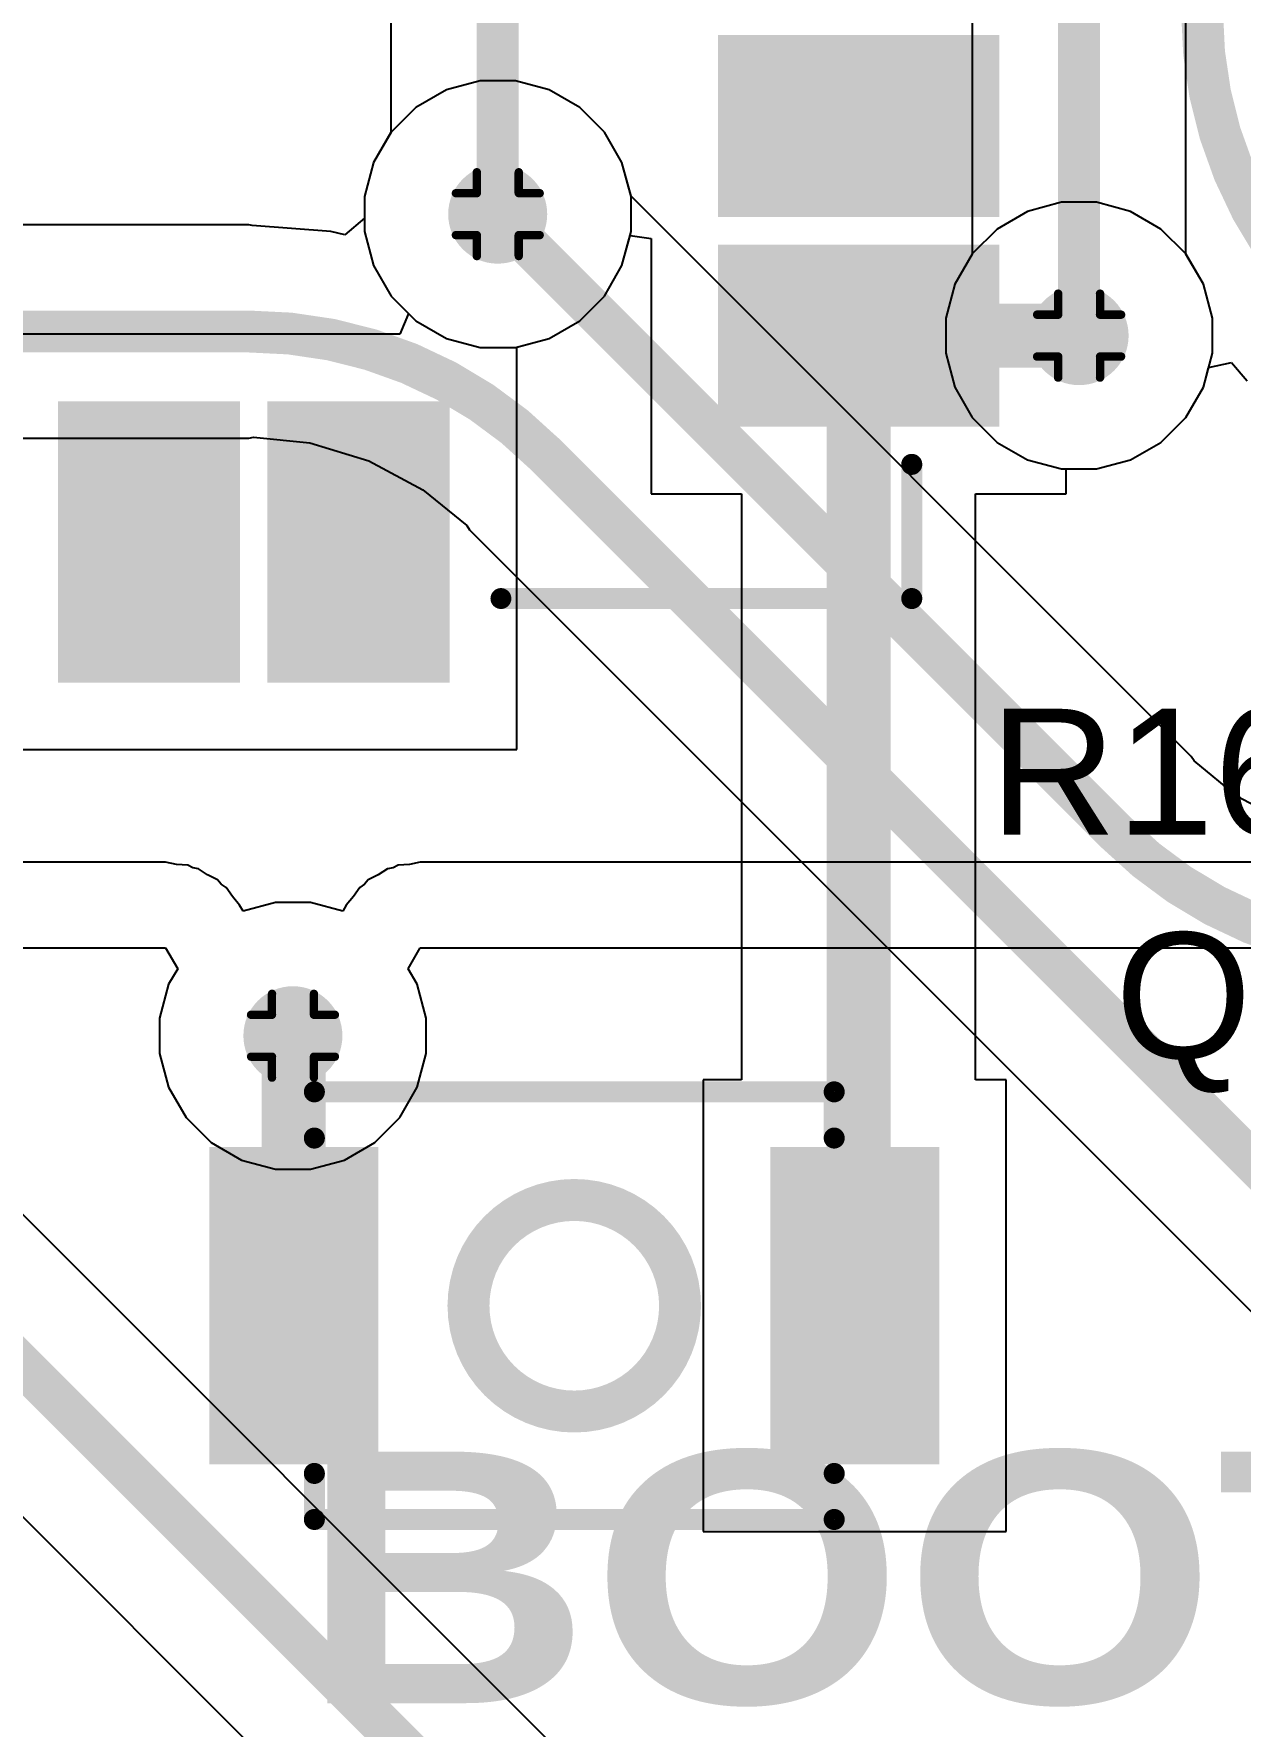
# Model space of a CAD drawing. Header units: inches. Extents: x -5 to 501, y -9 to 81.
# Drawn here: x 43.95 to 51.26, y 7.42 to 17.68 of the extents above; entities that cross this region are included whole.
import ezdxf

# ---------------------------------------------------------------- set-up
doc = ezdxf.new("R2010")
doc.units = ezdxf.units.IN
for name, color, linetype in [('Bottom Layer', 5, 'Continuous'), ('Drill Drawing', 1, 'Continuous'), ('Ground', 16, 'Continuous'), ('Power', 76, 'Continuous'), ('Top Layer', 1, 'Continuous'), ('Top Overlay', 2, 'Continuous'), ('Top Paste', 8, 'Continuous'), ('Top Solder', 216, 'Continuous'), ('Via Holes', 16, 'Continuous')]:
    doc.layers.add(name, color=color, linetype=linetype)
doc.styles.add('Arial', font='', dxfattribs={"height": 0.2})
doc.styles.add('Arial Black_Bold', font='', dxfattribs={"height": 0.2})
doc.styles.get('Arial').set_extended_font_data('Arial')
doc.styles.get('Arial Black_Bold').set_extended_font_data('Arial Black', bold=True)

msp = doc.modelspace()

# ---------------------------------------------------------------- hatches: boundary and pattern name
at = {"layer": 'Bottom Layer'}
h = msp.add_hatch(color=5, dxfattribs=at)
edge = h.paths.add_edge_path()
edge.add_arc((46.761, 16.586), 0.3, 0, 360)
h = msp.add_hatch(color=5, dxfattribs=at)
edge = h.paths.add_edge_path()
edge.add_arc((50.284, 15.85), 0.3, 0, 360)
h = msp.add_hatch(color=5, dxfattribs=at)
edge = h.paths.add_edge_path()
edge.add_arc((45.52, 11.608), 0.3, 0, 360)
at = {"layer": 'Ground'}
h = msp.add_hatch(color=16, dxfattribs=at)
edge = h.paths.add_edge_path()
edge.add_arc((46.761, 16.586), 0.3, 0, 360)
h = msp.add_hatch(color=16, dxfattribs=at)
edge = h.paths.add_edge_path()
edge.add_arc((50.284, 15.85), 0.3, 0, 360)
h = msp.add_hatch(color=16, dxfattribs=at)
edge = h.paths.add_edge_path()
edge.add_arc((45.52, 11.608), 0.3, 0, 360)
at = {"layer": 'Power'}
h = msp.add_hatch(color=76, dxfattribs=at)
edge = h.paths.add_edge_path()
edge.add_arc((46.761, 16.586), 0.3, 0, 360)
h = msp.add_hatch(color=76, dxfattribs=at)
edge = h.paths.add_edge_path()
edge.add_arc((50.284, 15.85), 0.3, 0, 360)
h = msp.add_hatch(color=76, dxfattribs=at)
edge = h.paths.add_edge_path()
edge.add_arc((45.52, 11.608), 0.3, 0, 360)
at = {"layer": 'Top Layer'}
for points in [[(48.198, 17.57), (49.698, 17.57), (49.698, 16.67), (48.198, 16.67)], [(48.198, 16.3), (49.698, 16.3), (49.698, 15.4), (48.198, 15.4)], [(44.198, 13.85), (44.198, 15.35), (45.098, 15.35), (45.098, 13.85)], [(45.468, 13.85), (45.468, 15.35), (46.368, 15.35), (46.368, 13.85)], [(45.115, 10.832), (45.935, 10.832), (45.935, 9.112), (45.115, 9.112)], [(48.515, 10.832), (49.335, 10.832), (49.335, 9.112), (48.515, 9.112)]]:
    msp.add_hatch(color=1, dxfattribs=at).paths.add_polyline_path(points)
h = msp.add_hatch(color=1, dxfattribs=at)
edge = h.paths.add_edge_path()
edge.add_arc((46.761, 16.586), 0.3, 0, 360)
h = msp.add_hatch(color=1, dxfattribs=at)
edge = h.paths.add_edge_path()
edge.add_arc((50.284, 15.85), 0.3, 0, 360)
h = msp.add_hatch(color=1, dxfattribs=at)
edge = h.paths.add_edge_path()
edge.add_arc((45.52, 11.608), 0.3, 0, 360)
at = {"layer": 'Top Paste'}
for points in [[(48.198, 17.57), (49.698, 17.57), (49.698, 16.67), (48.198, 16.67)], [(48.198, 16.3), (49.698, 16.3), (49.698, 15.4), (48.198, 15.4)], [(44.198, 13.85), (44.198, 15.35), (45.098, 15.35), (45.098, 13.85)], [(45.468, 13.85), (45.468, 15.35), (46.368, 15.35), (46.368, 13.85)], [(45.115, 10.832), (45.935, 10.832), (45.935, 9.112), (45.115, 9.112)], [(48.515, 10.832), (49.335, 10.832), (49.335, 9.112), (48.515, 9.112)]]:
    msp.add_hatch(color=8, dxfattribs=at).paths.add_polyline_path(points)
at = {"layer": 'Top Solder'}
for points in [[(48.096, 17.671), (49.8, 17.671), (49.8, 16.568), (48.096, 16.568)], [(48.096, 16.401), (49.8, 16.401), (49.8, 15.298), (48.096, 15.298)], [(44.096, 13.748), (44.096, 15.451), (45.2, 15.451), (45.2, 13.748)], [(45.366, 13.748), (45.366, 15.451), (46.47, 15.451), (46.47, 13.748)], [(45.013, 10.934), (46.037, 10.934), (46.037, 9.011), (45.013, 9.011)], [(48.413, 10.934), (49.437, 10.934), (49.437, 9.011), (48.413, 9.011)]]:
    msp.add_hatch(color=216, dxfattribs=at).paths.add_polyline_path(points)
at = {"layer": 'Via Holes'}
h = msp.add_hatch(color=7, dxfattribs=at)
edge = h.paths.add_edge_path()
edge.add_arc((46.761, 16.586), 0.15, 0, 360)
h = msp.add_hatch(color=7, dxfattribs=at)
edge = h.paths.add_edge_path()
edge.add_arc((50.284, 15.85), 0.15, 0, 360)
h = msp.add_hatch(color=7, dxfattribs=at)
edge = h.paths.add_edge_path()
edge.add_arc((45.52, 11.608), 0.15, 0, 360)

# ---------------------------------------------------------------- linework, layer by layer
at = {"layer": 'Bottom Layer'}
for p, q in [((49.636, 20.296), (49.636, 16.344)), ((50.931, 16.344), (50.931, 20.296)), ((46.45, 17.339), (46.265, 17.233)), ((46.655, 17.394), (46.45, 17.339)), ((46.868, 17.394), (46.655, 17.394)), ((47.073, 17.339), (46.868, 17.394)), ((47.258, 17.233), (47.073, 17.339)), ((46.265, 17.233), (46.115, 17.082)), ((47.408, 17.082), (47.258, 17.233)), ((46.115, 17.082), (46.008, 16.898)), ((47.514, 16.898), (47.408, 17.082)), ((46.008, 16.898), (45.953, 16.693)), ((47.569, 16.694), (47.514, 16.898)), ((45.953, 16.693), (45.953, 16.562)), ((50.964, 13.299), (47.569, 16.694)), ((45.252, 16.522), (40.108, 16.522)), ((45.274, 16.518), (45.252, 16.522)), ((45.75, 16.481), (45.274, 16.518)), ((45.953, 16.562), (45.834, 16.46)), ((45.834, 16.46), (45.75, 16.481)), ((49.636, 16.344), (49.531, 16.161)), ((51.037, 16.161), (50.931, 16.344)), ((49.531, 16.161), (49.476, 15.956)), ((51.092, 15.956), (51.037, 16.161)), ((49.476, 15.956), (49.476, 15.743)), ((51.092, 15.743), (51.092, 15.956)), ((49.476, 15.743), (49.531, 15.538)), ((51.037, 15.538), (51.092, 15.743)), ((49.531, 15.538), (49.637, 15.353)), ((50.93, 15.353), (51.037, 15.538)), ((49.637, 15.353), (49.788, 15.203)), ((50.78, 15.203), (50.93, 15.353)), ((33.286, 15.228), (45.252, 15.228)), ((45.252, 15.228), (45.282, 15.234)), ((45.282, 15.234), (45.623, 15.2)), ((45.623, 15.2), (45.98, 15.092)), ((49.788, 15.203), (49.972, 15.097)), ((50.596, 15.097), (50.78, 15.203)), ((45.98, 15.092), (46.308, 14.916)), ((49.972, 15.097), (50.178, 15.042)), ((50.39, 15.042), (50.596, 15.097)), ((50.178, 15.042), (50.39, 15.042)), ((46.308, 14.916), (46.573, 14.699)), ((46.573, 14.699), (46.59, 14.673)), ((46.59, 14.673), (57.036, 4.227)), ((50.981, 13.274), (50.964, 13.299)), ((51.246, 13.056), (50.981, 13.274)), ((51.575, 12.881), (51.246, 13.056)), ((49.265, 5.143), (42.553, 11.855)), ((41.726, 10.85), (48.35, 4.227))]:
    msp.add_line(p, q, dxfattribs=at)
for points in [[(50.284, 15.85, 0.254, 0.254, 0), (50.284, 20.296, 0.254, 0.254, 0)], [(46.761, 16.586, 0.254, 0.254, 0), (50.506, 12.841, 0.254, 0.254, 0)], [(32.791, 15.875, 0.254, 0.254, 0), (45.252, 15.875, 0.254, 0.254, 0)], [(45.252, 15.875, 0.254, 0.254, -0.198912), (47.048, 15.131, 0.254, 0.254, 0)], [(47.048, 15.131, 0.254, 0.254, 0), (57.494, 4.685, 0.254, 0.254, 0)], [(52.302, 12.097, 0.254, 0.254, -0.198912), (50.506, 12.841, 0.254, 0.254, 0)], [(42.095, 11.397, 0.254, 0.254, 0), (48.807, 4.685, 0.254, 0.254, 0)]]:
    msp.add_lwpolyline(points, format="xyseb", dxfattribs=at)
for points in [[(46.698, 16.586, 0.127, 0.127, 1), (46.825, 16.586, 0.127, 0.127, 1)], [(45.189, 15.875, 0.127, 0.127, 1), (45.316, 15.875, 0.127, 0.127, 1)], [(45.189, 15.875, 0.127, 0.127, 1), (45.316, 15.875, 0.127, 0.127, 1)], [(50.22, 15.85, 0.127, 0.127, 1), (50.347, 15.85, 0.127, 0.127, 1)], [(46.985, 15.131, 0.127, 0.127, 1), (47.112, 15.131, 0.127, 0.127, 1)], [(46.985, 15.131, 0.127, 0.127, 1), (47.112, 15.131, 0.127, 0.127, 1)], [(50.443, 12.841, 0.127, 0.127, 1), (50.57, 12.841, 0.127, 0.127, 1)], [(50.443, 12.841, 0.127, 0.127, 1), (50.57, 12.841, 0.127, 0.127, 1)]]:
    msp.add_lwpolyline(points, format="xyseb", close=True, dxfattribs=at)
at = {"layer": 'Drill Drawing'}
for points in [[(46.634, 16.713, 0.0508, 0.0508, 0), (46.634, 16.84, 0.0508, 0.0508, 0)], [(46.634, 16.84, 0.0508, 0.0508, 0), (46.888, 16.84, 0.0508, 0.0508, 0)], [(46.888, 16.713, 0.0508, 0.0508, 0), (46.888, 16.84, 0.0508, 0.0508, 0)], [(46.507, 16.459, 0.0508, 0.0508, 0), (46.507, 16.713, 0.0508, 0.0508, 0)], [(46.507, 16.713, 0.0508, 0.0508, 0), (46.634, 16.713, 0.0508, 0.0508, 0)], [(46.888, 16.713, 0.0508, 0.0508, 0), (47.015, 16.713, 0.0508, 0.0508, 0)], [(47.015, 16.459, 0.0508, 0.0508, 0), (47.015, 16.713, 0.0508, 0.0508, 0)], [(46.507, 16.459, 0.0508, 0.0508, 0), (46.634, 16.459, 0.0508, 0.0508, 0)], [(46.634, 16.332, 0.0508, 0.0508, 0), (46.634, 16.459, 0.0508, 0.0508, 0)], [(46.888, 16.459, 0.0508, 0.0508, 0), (47.015, 16.459, 0.0508, 0.0508, 0)], [(46.888, 16.332, 0.0508, 0.0508, 0), (46.888, 16.459, 0.0508, 0.0508, 0)], [(46.634, 16.332, 0.0508, 0.0508, 0), (46.888, 16.332, 0.0508, 0.0508, 0)], [(50.157, 15.977, 0.0508, 0.0508, 0), (50.157, 16.104, 0.0508, 0.0508, 0)], [(50.157, 16.104, 0.0508, 0.0508, 0), (50.411, 16.104, 0.0508, 0.0508, 0)], [(50.411, 15.977, 0.0508, 0.0508, 0), (50.411, 16.104, 0.0508, 0.0508, 0)], [(50.03, 15.723, 0.0508, 0.0508, 0), (50.03, 15.977, 0.0508, 0.0508, 0)], [(50.03, 15.977, 0.0508, 0.0508, 0), (50.157, 15.977, 0.0508, 0.0508, 0)], [(50.411, 15.977, 0.0508, 0.0508, 0), (50.538, 15.977, 0.0508, 0.0508, 0)], [(50.538, 15.723, 0.0508, 0.0508, 0), (50.538, 15.977, 0.0508, 0.0508, 0)], [(50.03, 15.723, 0.0508, 0.0508, 0), (50.157, 15.723, 0.0508, 0.0508, 0)], [(50.157, 15.596, 0.0508, 0.0508, 0), (50.157, 15.723, 0.0508, 0.0508, 0)], [(50.411, 15.723, 0.0508, 0.0508, 0), (50.538, 15.723, 0.0508, 0.0508, 0)], [(50.411, 15.596, 0.0508, 0.0508, 0), (50.411, 15.723, 0.0508, 0.0508, 0)], [(50.157, 15.596, 0.0508, 0.0508, 0), (50.411, 15.596, 0.0508, 0.0508, 0)], [(45.393, 11.735, 0.0508, 0.0508, 0), (45.393, 11.862, 0.0508, 0.0508, 0)], [(45.393, 11.862, 0.0508, 0.0508, 0), (45.647, 11.862, 0.0508, 0.0508, 0)], [(45.647, 11.735, 0.0508, 0.0508, 0), (45.647, 11.862, 0.0508, 0.0508, 0)], [(45.266, 11.481, 0.0508, 0.0508, 0), (45.266, 11.735, 0.0508, 0.0508, 0)], [(45.266, 11.735, 0.0508, 0.0508, 0), (45.393, 11.735, 0.0508, 0.0508, 0)], [(45.647, 11.735, 0.0508, 0.0508, 0), (45.774, 11.735, 0.0508, 0.0508, 0)], [(45.774, 11.481, 0.0508, 0.0508, 0), (45.774, 11.735, 0.0508, 0.0508, 0)], [(45.266, 11.481, 0.0508, 0.0508, 0), (45.393, 11.481, 0.0508, 0.0508, 0)], [(45.393, 11.354, 0.0508, 0.0508, 0), (45.393, 11.481, 0.0508, 0.0508, 0)], [(45.647, 11.481, 0.0508, 0.0508, 0), (45.774, 11.481, 0.0508, 0.0508, 0)], [(45.647, 11.354, 0.0508, 0.0508, 0), (45.647, 11.481, 0.0508, 0.0508, 0)], [(45.393, 11.354, 0.0508, 0.0508, 0), (45.647, 11.354, 0.0508, 0.0508, 0)]]:
    msp.add_lwpolyline(points, format="xyseb", dxfattribs=at)
for points in [[(46.622, 16.84, 0.0254, 0.0254, 1), (46.647, 16.84, 0.0254, 0.0254, 1)], [(46.622, 16.84, 0.0254, 0.0254, 1), (46.647, 16.84, 0.0254, 0.0254, 1)], [(46.876, 16.84, 0.0254, 0.0254, 1), (46.901, 16.84, 0.0254, 0.0254, 1)], [(46.876, 16.84, 0.0254, 0.0254, 1), (46.901, 16.84, 0.0254, 0.0254, 1)], [(46.495, 16.713, 0.0254, 0.0254, 1), (46.52, 16.713, 0.0254, 0.0254, 1)], [(46.495, 16.713, 0.0254, 0.0254, 1), (46.52, 16.713, 0.0254, 0.0254, 1)], [(46.622, 16.713, 0.0254, 0.0254, 1), (46.647, 16.713, 0.0254, 0.0254, 1)], [(46.622, 16.713, 0.0254, 0.0254, 1), (46.647, 16.713, 0.0254, 0.0254, 1)], [(46.876, 16.713, 0.0254, 0.0254, 1), (46.901, 16.713, 0.0254, 0.0254, 1)], [(46.876, 16.713, 0.0254, 0.0254, 1), (46.901, 16.713, 0.0254, 0.0254, 1)], [(47.003, 16.713, 0.0254, 0.0254, 1), (47.028, 16.713, 0.0254, 0.0254, 1)], [(47.003, 16.713, 0.0254, 0.0254, 1), (47.028, 16.713, 0.0254, 0.0254, 1)], [(46.495, 16.459, 0.0254, 0.0254, 1), (46.52, 16.459, 0.0254, 0.0254, 1)], [(46.495, 16.459, 0.0254, 0.0254, 1), (46.52, 16.459, 0.0254, 0.0254, 1)], [(46.622, 16.459, 0.0254, 0.0254, 1), (46.647, 16.459, 0.0254, 0.0254, 1)], [(46.622, 16.459, 0.0254, 0.0254, 1), (46.647, 16.459, 0.0254, 0.0254, 1)], [(46.876, 16.459, 0.0254, 0.0254, 1), (46.901, 16.459, 0.0254, 0.0254, 1)], [(46.876, 16.459, 0.0254, 0.0254, 1), (46.901, 16.459, 0.0254, 0.0254, 1)], [(47.003, 16.459, 0.0254, 0.0254, 1), (47.028, 16.459, 0.0254, 0.0254, 1)], [(47.003, 16.459, 0.0254, 0.0254, 1), (47.028, 16.459, 0.0254, 0.0254, 1)], [(46.622, 16.332, 0.0254, 0.0254, 1), (46.647, 16.332, 0.0254, 0.0254, 1)], [(46.622, 16.332, 0.0254, 0.0254, 1), (46.647, 16.332, 0.0254, 0.0254, 1)], [(46.876, 16.332, 0.0254, 0.0254, 1), (46.901, 16.332, 0.0254, 0.0254, 1)], [(46.876, 16.332, 0.0254, 0.0254, 1), (46.901, 16.332, 0.0254, 0.0254, 1)], [(50.144, 16.104, 0.0254, 0.0254, 1), (50.17, 16.104, 0.0254, 0.0254, 1)], [(50.144, 16.104, 0.0254, 0.0254, 1), (50.17, 16.104, 0.0254, 0.0254, 1)], [(50.398, 16.104, 0.0254, 0.0254, 1), (50.424, 16.104, 0.0254, 0.0254, 1)], [(50.398, 16.104, 0.0254, 0.0254, 1), (50.424, 16.104, 0.0254, 0.0254, 1)], [(50.017, 15.977, 0.0254, 0.0254, 1), (50.043, 15.977, 0.0254, 0.0254, 1)], [(50.017, 15.977, 0.0254, 0.0254, 1), (50.043, 15.977, 0.0254, 0.0254, 1)], [(50.144, 15.977, 0.0254, 0.0254, 1), (50.17, 15.977, 0.0254, 0.0254, 1)], [(50.144, 15.977, 0.0254, 0.0254, 1), (50.17, 15.977, 0.0254, 0.0254, 1)], [(50.398, 15.977, 0.0254, 0.0254, 1), (50.424, 15.977, 0.0254, 0.0254, 1)], [(50.398, 15.977, 0.0254, 0.0254, 1), (50.424, 15.977, 0.0254, 0.0254, 1)], [(50.525, 15.977, 0.0254, 0.0254, 1), (50.551, 15.977, 0.0254, 0.0254, 1)], [(50.525, 15.977, 0.0254, 0.0254, 1), (50.551, 15.977, 0.0254, 0.0254, 1)], [(50.017, 15.723, 0.0254, 0.0254, 1), (50.043, 15.723, 0.0254, 0.0254, 1)], [(50.017, 15.723, 0.0254, 0.0254, 1), (50.043, 15.723, 0.0254, 0.0254, 1)], [(50.144, 15.723, 0.0254, 0.0254, 1), (50.17, 15.723, 0.0254, 0.0254, 1)], [(50.144, 15.723, 0.0254, 0.0254, 1), (50.17, 15.723, 0.0254, 0.0254, 1)], [(50.398, 15.723, 0.0254, 0.0254, 1), (50.424, 15.723, 0.0254, 0.0254, 1)], [(50.398, 15.723, 0.0254, 0.0254, 1), (50.424, 15.723, 0.0254, 0.0254, 1)], [(50.525, 15.723, 0.0254, 0.0254, 1), (50.551, 15.723, 0.0254, 0.0254, 1)], [(50.525, 15.723, 0.0254, 0.0254, 1), (50.551, 15.723, 0.0254, 0.0254, 1)], [(50.144, 15.596, 0.0254, 0.0254, 1), (50.17, 15.596, 0.0254, 0.0254, 1)], [(50.144, 15.596, 0.0254, 0.0254, 1), (50.17, 15.596, 0.0254, 0.0254, 1)], [(50.398, 15.596, 0.0254, 0.0254, 1), (50.424, 15.596, 0.0254, 0.0254, 1)], [(50.398, 15.596, 0.0254, 0.0254, 1), (50.424, 15.596, 0.0254, 0.0254, 1)], [(45.381, 11.862, 0.0254, 0.0254, 1), (45.406, 11.862, 0.0254, 0.0254, 1)], [(45.381, 11.862, 0.0254, 0.0254, 1), (45.406, 11.862, 0.0254, 0.0254, 1)], [(45.635, 11.862, 0.0254, 0.0254, 1), (45.66, 11.862, 0.0254, 0.0254, 1)], [(45.635, 11.862, 0.0254, 0.0254, 1), (45.66, 11.862, 0.0254, 0.0254, 1)], [(45.254, 11.735, 0.0254, 0.0254, 1), (45.279, 11.735, 0.0254, 0.0254, 1)], [(45.254, 11.735, 0.0254, 0.0254, 1), (45.279, 11.735, 0.0254, 0.0254, 1)], [(45.381, 11.735, 0.0254, 0.0254, 1), (45.406, 11.735, 0.0254, 0.0254, 1)], [(45.381, 11.735, 0.0254, 0.0254, 1), (45.406, 11.735, 0.0254, 0.0254, 1)], [(45.635, 11.735, 0.0254, 0.0254, 1), (45.66, 11.735, 0.0254, 0.0254, 1)], [(45.635, 11.735, 0.0254, 0.0254, 1), (45.66, 11.735, 0.0254, 0.0254, 1)], [(45.762, 11.735, 0.0254, 0.0254, 1), (45.787, 11.735, 0.0254, 0.0254, 1)], [(45.762, 11.735, 0.0254, 0.0254, 1), (45.787, 11.735, 0.0254, 0.0254, 1)], [(45.254, 11.481, 0.0254, 0.0254, 1), (45.279, 11.481, 0.0254, 0.0254, 1)], [(45.254, 11.481, 0.0254, 0.0254, 1), (45.279, 11.481, 0.0254, 0.0254, 1)], [(45.381, 11.481, 0.0254, 0.0254, 1), (45.406, 11.481, 0.0254, 0.0254, 1)], [(45.381, 11.481, 0.0254, 0.0254, 1), (45.406, 11.481, 0.0254, 0.0254, 1)], [(45.635, 11.481, 0.0254, 0.0254, 1), (45.66, 11.481, 0.0254, 0.0254, 1)], [(45.635, 11.481, 0.0254, 0.0254, 1), (45.66, 11.481, 0.0254, 0.0254, 1)], [(45.762, 11.481, 0.0254, 0.0254, 1), (45.787, 11.481, 0.0254, 0.0254, 1)], [(45.762, 11.481, 0.0254, 0.0254, 1), (45.787, 11.481, 0.0254, 0.0254, 1)], [(45.381, 11.354, 0.0254, 0.0254, 1), (45.406, 11.354, 0.0254, 0.0254, 1)], [(45.381, 11.354, 0.0254, 0.0254, 1), (45.406, 11.354, 0.0254, 0.0254, 1)], [(45.635, 11.354, 0.0254, 0.0254, 1), (45.66, 11.354, 0.0254, 0.0254, 1)], [(45.635, 11.354, 0.0254, 0.0254, 1), (45.66, 11.354, 0.0254, 0.0254, 1)]]:
    msp.add_lwpolyline(points, format="xyseb", close=True, dxfattribs=at)
at = {"layer": 'Ground'}
for p, q in [((46.45, 17.339), (46.265, 17.233)), ((46.655, 17.394), (46.45, 17.339)), ((46.868, 17.394), (46.655, 17.394)), ((47.073, 17.339), (46.868, 17.394)), ((47.258, 17.233), (47.073, 17.339)), ((46.265, 17.233), (46.115, 17.082)), ((47.408, 17.082), (47.258, 17.233)), ((46.115, 17.082), (46.008, 16.898)), ((47.514, 16.898), (47.408, 17.082)), ((46.008, 16.898), (45.953, 16.693)), ((47.569, 16.693), (47.514, 16.898)), ((45.953, 16.693), (45.953, 16.48)), ((47.569, 16.48), (47.569, 16.693)), ((50.178, 16.658), (49.972, 16.603)), ((50.39, 16.658), (50.178, 16.658)), ((50.596, 16.603), (50.39, 16.658)), ((49.972, 16.603), (49.788, 16.496)), ((50.78, 16.496), (50.596, 16.603)), ((45.953, 16.48), (46.008, 16.274)), ((47.514, 16.274), (47.569, 16.48)), ((49.788, 16.496), (49.637, 16.346)), ((50.93, 16.346), (50.78, 16.496)), ((49.637, 16.346), (49.531, 16.161)), ((51.037, 16.161), (50.93, 16.346)), ((46.008, 16.274), (46.115, 16.09)), ((47.408, 16.09), (47.514, 16.274)), ((49.531, 16.161), (49.476, 15.956)), ((51.092, 15.956), (51.037, 16.161)), ((46.115, 16.09), (46.265, 15.94)), ((47.258, 15.94), (47.408, 16.09)), ((46.265, 15.94), (46.45, 15.833)), ((47.073, 15.833), (47.258, 15.94)), ((49.476, 15.956), (49.476, 15.743)), ((51.092, 15.743), (51.092, 15.956)), ((46.45, 15.833), (46.655, 15.778)), ((46.868, 15.778), (47.073, 15.833)), ((46.655, 15.778), (46.868, 15.778)), ((49.476, 15.743), (49.531, 15.538)), ((51.037, 15.538), (51.092, 15.743)), ((49.531, 15.538), (49.637, 15.353)), ((50.93, 15.353), (51.037, 15.538)), ((49.637, 15.353), (49.788, 15.203)), ((50.78, 15.203), (50.93, 15.353)), ((49.788, 15.203), (49.972, 15.097)), ((50.596, 15.097), (50.78, 15.203)), ((49.972, 15.097), (50.178, 15.042)), ((50.39, 15.042), (50.596, 15.097)), ((50.178, 15.042), (50.39, 15.042))]:
    msp.add_line(p, q, dxfattribs=at)
at = {"layer": 'Power'}
for p, q in [((46.45, 17.339), (46.265, 17.233)), ((46.655, 17.394), (46.45, 17.339)), ((46.868, 17.394), (46.655, 17.394)), ((47.073, 17.339), (46.868, 17.394)), ((47.258, 17.233), (47.073, 17.339)), ((46.265, 17.233), (46.115, 17.082)), ((47.408, 17.082), (47.258, 17.233)), ((46.115, 17.082), (46.008, 16.898)), ((47.514, 16.898), (47.408, 17.082)), ((46.008, 16.898), (45.953, 16.693)), ((47.569, 16.693), (47.514, 16.898)), ((45.953, 16.693), (45.953, 16.48)), ((47.569, 16.48), (47.569, 16.693)), ((50.178, 16.658), (49.972, 16.603)), ((50.39, 16.658), (50.178, 16.658)), ((50.596, 16.603), (50.39, 16.658)), ((49.972, 16.603), (49.788, 16.496)), ((50.78, 16.496), (50.596, 16.603)), ((45.953, 16.48), (46.008, 16.274)), ((47.514, 16.274), (47.569, 16.48)), ((49.788, 16.496), (49.637, 16.346)), ((50.93, 16.346), (50.78, 16.496)), ((49.637, 16.346), (49.531, 16.161)), ((51.037, 16.161), (50.93, 16.346)), ((46.008, 16.274), (46.115, 16.09)), ((47.408, 16.09), (47.514, 16.274)), ((49.531, 16.161), (49.476, 15.956)), ((51.092, 15.956), (51.037, 16.161)), ((46.115, 16.09), (46.265, 15.94)), ((47.258, 15.94), (47.408, 16.09)), ((46.265, 15.94), (46.45, 15.833)), ((47.073, 15.833), (47.258, 15.94)), ((49.476, 15.956), (49.476, 15.743)), ((51.092, 15.743), (51.092, 15.956)), ((46.45, 15.833), (46.655, 15.778)), ((46.868, 15.778), (47.073, 15.833)), ((46.655, 15.778), (46.868, 15.778)), ((49.476, 15.743), (49.531, 15.538)), ((51.037, 15.538), (51.092, 15.743)), ((49.531, 15.538), (49.637, 15.353)), ((50.93, 15.353), (51.037, 15.538)), ((49.637, 15.353), (49.788, 15.203)), ((50.78, 15.203), (50.93, 15.353)), ((49.788, 15.203), (49.972, 15.097)), ((50.596, 15.097), (50.78, 15.203)), ((49.972, 15.097), (50.178, 15.042)), ((50.39, 15.042), (50.596, 15.097)), ((50.178, 15.042), (50.39, 15.042)), ((44.749, 12.659), (37.232, 12.659)), ((44.815, 12.646), (44.749, 12.659)), ((44.883, 12.642), (44.815, 12.646)), ((44.913, 12.626), (44.883, 12.642)), ((44.947, 12.62), (44.913, 12.626)), ((45.003, 12.582), (44.947, 12.62)), ((46.094, 12.62), (46.037, 12.582)), ((46.127, 12.626), (46.094, 12.62)), ((46.158, 12.642), (46.127, 12.626)), ((46.226, 12.646), (46.158, 12.642)), ((46.292, 12.659), (46.226, 12.646)), ((60.668, 12.659), (46.292, 12.659)), ((45.064, 12.552), (45.003, 12.582)), ((45.086, 12.526), (45.064, 12.552)), ((45.115, 12.507), (45.086, 12.526)), ((45.954, 12.526), (45.926, 12.507)), ((45.977, 12.552), (45.954, 12.526)), ((46.037, 12.582), (45.977, 12.552)), ((45.153, 12.451), (45.115, 12.507)), ((45.197, 12.4), (45.153, 12.451)), ((45.414, 12.416), (45.218, 12.363)), ((45.627, 12.416), (45.414, 12.416)), ((45.822, 12.363), (45.627, 12.416)), ((45.888, 12.451), (45.843, 12.4)), ((45.926, 12.507), (45.888, 12.451)), ((45.218, 12.363), (45.197, 12.4)), ((45.843, 12.4), (45.822, 12.363)), ((37.232, 12.141), (44.749, 12.141)), ((44.749, 12.141), (44.822, 12.014)), ((46.219, 12.014), (46.292, 12.141)), ((46.292, 12.141), (60.668, 12.141)), ((44.822, 12.014), (44.767, 11.92)), ((46.273, 11.92), (46.219, 12.014)), ((44.767, 11.92), (44.712, 11.714)), ((46.328, 11.714), (46.273, 11.92)), ((44.712, 11.714), (44.712, 11.501)), ((46.328, 11.501), (46.328, 11.714)), ((44.712, 11.501), (44.767, 11.296)), ((46.273, 11.296), (46.328, 11.501)), ((44.767, 11.296), (44.874, 11.112)), ((46.167, 11.112), (46.273, 11.296)), ((44.874, 11.112), (45.024, 10.961)), ((46.016, 10.961), (46.167, 11.112)), ((45.024, 10.961), (45.208, 10.855)), ((45.832, 10.855), (46.016, 10.961)), ((45.208, 10.855), (45.414, 10.8)), ((45.414, 10.8), (45.627, 10.8)), ((45.627, 10.8), (45.832, 10.855))]:
    msp.add_line(p, q, dxfattribs=at)
at = {"layer": 'Top Layer'}
for p, q in [((46.114, 25.036), (46.114, 17.081)), ((46.114, 17.081), (46.008, 16.898)), ((46.008, 16.898), (45.953, 16.693)), ((45.953, 16.693), (45.953, 16.48)), ((45.953, 16.48), (46.008, 16.274)), ((47.514, 16.274), (47.563, 16.456)), ((47.563, 16.456), (47.69, 16.439)), ((47.69, 16.439), (47.69, 14.892)), ((46.008, 16.274), (46.115, 16.09)), ((47.408, 16.09), (47.514, 16.274)), ((46.115, 16.09), (46.22, 15.985)), ((47.258, 15.94), (47.408, 16.09)), ((46.22, 15.985), (46.168, 15.858)), ((47.073, 15.833), (47.258, 15.94)), ((46.168, 15.858), (34.8, 15.858)), ((46.876, 15.78), (47.073, 15.833)), ((46.876, 13.342), (46.876, 15.78)), ((51.037, 15.538), (51.068, 15.656)), ((51.068, 15.656), (51.208, 15.687)), ((51.208, 15.687), (51.302, 15.577)), ((50.93, 15.353), (51.037, 15.538)), ((50.78, 15.203), (50.93, 15.353)), ((50.596, 15.097), (50.78, 15.203)), ((50.39, 15.042), (50.596, 15.097)), ((50.206, 14.892), (50.206, 15.042)), ((50.206, 15.042), (50.39, 15.042)), ((47.69, 14.892), (48.239, 14.892)), ((48.239, 14.892), (48.239, 11.34)), ((49.657, 11.34), (49.657, 14.892)), ((49.657, 14.892), (50.206, 14.892)), ((36.467, 13.342), (46.876, 13.342)), ((48.239, 11.34), (48.007, 11.34)), ((48.007, 11.34), (48.007, 8.604)), ((49.843, 11.34), (49.657, 11.34)), ((49.843, 8.604), (49.843, 11.34)), ((48.007, 8.604), (49.843, 8.604))]:
    msp.add_line(p, q, dxfattribs=at)
for points in [[(46.761, 16.586, 0.254, 0.254, 0), (46.761, 25.036, 0.254, 0.254, 0)], [(51.773, 16.017, 0.254, 0.254, -0.198912), (51.029, 17.813, 0.254, 0.254, 0)], [(48.948, 9.972, 0.389, 0.389, 0), (48.948, 15.85, 0.389, 0.389, 0)], [(48.948, 15.85, 0.389, 0.389, 0), (50.284, 15.85, 0.389, 0.389, 0)], [(45.525, 9.972, 0.389, 0.389, 0), (45.525, 11.603, 0.389, 0.389, 0)], [(48.925, 9.972, 0.389, 0.389, 0), (48.948, 9.972, 0.389, 0.389, 0)]]:
    msp.add_lwpolyline(points, format="xyseb", dxfattribs=at)
for points in [[(46.698, 16.586, 0.127, 0.127, 1), (46.825, 16.586, 0.127, 0.127, 1)], [(48.851, 15.85, 0.195, 0.195, 1), (49.045, 15.85, 0.195, 0.195, 1)], [(48.851, 15.85, 0.195, 0.195, 1), (49.045, 15.85, 0.195, 0.195, 1)], [(50.187, 15.85, 0.195, 0.195, 1), (50.381, 15.85, 0.195, 0.195, 1)], [(45.428, 11.603, 0.195, 0.195, 1), (45.622, 11.603, 0.195, 0.195, 1)], [(45.428, 9.972, 0.195, 0.195, 1), (45.622, 9.972, 0.195, 0.195, 1)], [(48.828, 9.972, 0.195, 0.195, 1), (49.022, 9.972, 0.195, 0.195, 1)], [(48.851, 9.972, 0.195, 0.195, 1), (49.045, 9.972, 0.195, 0.195, 1)], [(48.851, 9.972, 0.195, 0.195, 1), (49.045, 9.972, 0.195, 0.195, 1)]]:
    msp.add_lwpolyline(points, format="xyseb", close=True, dxfattribs=at)
at = {"layer": 'Top Overlay'}
for points in [[(49.27, 14.257, 0.127, 0.127, 0), (49.27, 15.07, 0.127, 0.127, 0)], [(46.781, 14.257, 0.127, 0.127, 0), (49.27, 14.257, 0.127, 0.127, 0)], [(45.65, 10.988, 0.127, 0.127, 0), (45.65, 11.268, 0.127, 0.127, 0)], [(45.65, 11.268, 0.127, 0.127, 0), (48.8, 11.268, 0.127, 0.127, 0)], [(48.8, 10.988, 0.127, 0.127, 0), (48.8, 11.268, 0.127, 0.127, 0)], [(45.65, 8.677, 0.127, 0.127, 0), (45.65, 8.956, 0.127, 0.127, 0)], [(48.8, 8.677, 0.127, 0.127, 0), (48.8, 8.956, 0.127, 0.127, 0)], [(45.65, 8.677, 0.127, 0.127, 0), (48.8, 8.677, 0.127, 0.127, 0)]]:
    msp.add_lwpolyline(points, format="xyseb", dxfattribs=at)
for points in [[(49.238, 15.07, 0.0635, 0.0635, 1), (49.302, 15.07, 0.0635, 0.0635, 1)], [(46.749, 14.257, 0.0635, 0.0635, 1), (46.812, 14.257, 0.0635, 0.0635, 1)], [(49.238, 14.257, 0.0635, 0.0635, 1), (49.302, 14.257, 0.0635, 0.0635, 1)], [(49.238, 14.257, 0.0635, 0.0635, 1), (49.302, 14.257, 0.0635, 0.0635, 1)], [(45.618, 11.268, 0.0635, 0.0635, 1), (45.682, 11.268, 0.0635, 0.0635, 1)], [(45.618, 11.268, 0.0635, 0.0635, 1), (45.682, 11.268, 0.0635, 0.0635, 1)], [(48.768, 11.268, 0.0635, 0.0635, 1), (48.832, 11.268, 0.0635, 0.0635, 1)], [(48.768, 11.268, 0.0635, 0.0635, 1), (48.832, 11.268, 0.0635, 0.0635, 1)], [(45.618, 10.988, 0.0635, 0.0635, 1), (45.682, 10.988, 0.0635, 0.0635, 1)], [(48.768, 10.988, 0.0635, 0.0635, 1), (48.832, 10.988, 0.0635, 0.0635, 1)], [(47.866, 9.972, 0.254, 0.254, 1), (46.584, 9.972, 0.254, 0.254, 1)], [(46.52, 9.972, 0.127, 0.127, 1), (46.647, 9.972, 0.127, 0.127, 1)], [(47.803, 9.972, 0.127, 0.127, 1), (47.93, 9.972, 0.127, 0.127, 1)], [(45.618, 8.956, 0.0635, 0.0635, 1), (45.682, 8.956, 0.0635, 0.0635, 1)], [(48.768, 8.956, 0.0635, 0.0635, 1), (48.832, 8.956, 0.0635, 0.0635, 1)], [(45.618, 8.677, 0.0635, 0.0635, 1), (45.682, 8.677, 0.0635, 0.0635, 1)], [(45.618, 8.677, 0.0635, 0.0635, 1), (45.682, 8.677, 0.0635, 0.0635, 1)], [(48.768, 8.677, 0.0635, 0.0635, 1), (48.832, 8.677, 0.0635, 0.0635, 1)], [(48.768, 8.677, 0.0635, 0.0635, 1), (48.832, 8.677, 0.0635, 0.0635, 1)]]:
    msp.add_lwpolyline(points, format="xyseb", close=True, dxfattribs=at)

# ---------------------------------------------------------------- texts
for s, height, style, p in [('R16', 0.762, 'Arial', (49.741, 12.827)), ('Q1', 0.762, 'Arial', (50.502, 11.471)), ('BOOT', 1.524, 'Arial Black_Bold', (45.566, 7.564))]:
    msp.add_text(s, height=height, dxfattribs=dict(at, style=style)).set_placement(p)

doc.saveas('drawing.dxf')
